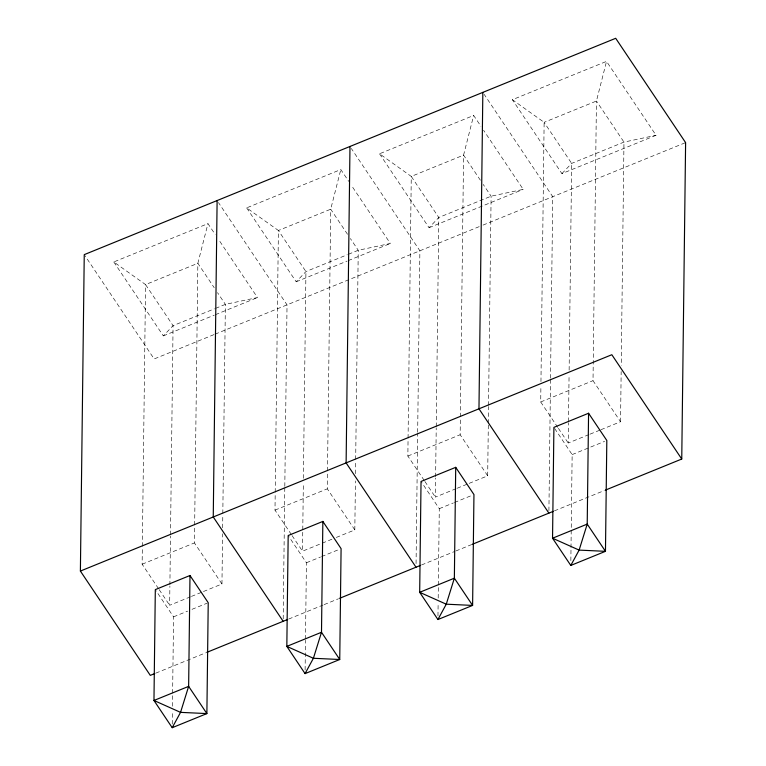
<?xml version="1.0" encoding="UTF-8"?>
<svg xmlns="http://www.w3.org/2000/svg" width="766" height="766" viewBox="0 0 766 766"><rect width="100%" height="100%" fill="white"/><g stroke="black" fill="none" stroke-linecap="round" stroke-linejoin="round"><path stroke-width="0.57" stroke-dasharray="3.83 2.87" d="M158.514 588.661L142.131 564.216L142.332 547.479M142.352 546.292L145.55 284.588L113.789 261.953L207.95 223.634L215.217 234.473M190.361 596.858L169.65 605.284L169.889 586.162M169.899 584.965L170.502 535.97M170.512 534.783L173.068 325.655L145.55 284.588L197.848 263.293L207.95 223.634M172.245 724.129L172.407 711.011M172.465 706.242L172.609 694.322M172.628 693.134L173.556 616.85L155.967 590.596M203.43 591.534L221.958 583.989L194.44 542.922L194.641 526.194M194.66 524.997L197.848 263.293L214.231 287.738M221.958 583.989L222.571 533.797M222.647 527.822L222.81 514.675M222.82 513.488L225.376 304.361L217.515 292.631M291.377 534.572L274.994 510.127L275.195 493.4M275.205 492.203L278.403 230.499L246.652 207.873L340.813 169.545L348.731 181.37M283.19 618.909L284.789 487.559M284.808 486.362L287.03 304.868L218.444 202.54M331.937 539.216L302.513 551.194L302.762 530.886M302.781 529.689L303.346 483.087M303.403 478.3L305.931 271.566L278.403 230.499L330.711 209.204L340.813 169.545M305.107 670.039L305.471 640.242M305.49 639.045L306.419 562.761L288.179 535.539M336.293 537.445L354.821 529.909L327.302 488.832L327.503 472.105M327.513 470.908L330.711 209.204L347.754 234.626M354.821 529.909L355.424 480.914M355.51 473.742L355.663 460.596M355.683 459.399L358.239 250.271L350.378 238.542M424.24 480.493L407.857 456.048L408.058 439.311M408.067 438.123L411.265 176.419L379.515 153.784L473.666 115.455L480.933 126.304M416.062 563.623L417.652 433.479M417.671 432.283L419.883 250.788L351.307 148.46M456.076 488.689L435.375 497.115L435.605 477.994M435.624 476.797L436.218 427.801M436.237 426.605L438.794 217.487L411.265 176.419L463.574 155.125L473.666 115.455M437.97 615.95L438.133 602.842M438.19 598.074L438.334 586.153M438.353 584.965L439.282 508.672L421.041 481.45M469.156 483.365L487.683 475.82L460.155 434.753L460.366 418.016M460.376 416.828L463.574 155.125L480.617 180.546M487.683 475.82L488.315 424.431M488.325 423.244L488.526 406.507M488.545 405.319L491.102 196.192L483.231 184.453M557.753 427.38L540.71 401.959L540.901 386.428M540.959 381.64L544.128 122.33L512.377 99.704L606.528 61.376L656.069 135.295L561.918 173.623L512.377 99.704M548.916 510.731L550.515 379.39M550.534 378.193L552.746 196.699L484.169 94.371M588.939 434.6L568.238 443.026L568.487 422.717M568.496 421.52L569.071 374.909M569.128 370.131L571.656 163.397L544.128 122.33L596.436 101.035L606.528 61.376M570.852 560.674L570.996 548.753M571.005 547.566L572.145 454.592L553.904 427.371M600.927 429.716L620.546 421.731L593.018 380.664L596.436 101.035L623.964 142.103L621.236 365.574M620.546 421.731L621.159 371.548M113.789 261.953L163.33 335.881L173.068 325.655L214.48 308.794M246.652 207.873L296.193 281.792L305.931 271.566L347.343 254.714M379.515 153.784L429.056 227.713L438.794 217.487L491.102 196.192L523.216 189.384L483.576 130.249M561.918 173.623L571.656 163.397L623.964 142.103L656.069 135.295M215.572 308.353L225.376 304.361L257.491 297.553L218.511 239.404M348.434 254.264L358.239 250.271L390.354 243.473L351.374 185.315M163.33 335.881L214.289 315.142M215.399 314.692L257.491 297.553M296.193 281.792L347.151 261.053M348.262 260.603L390.354 243.473M429.056 227.713L523.216 189.384M213.953 334.618L154.167 358.957L84.921 255.633M215.054 334.168L481.891 225.549M483.001 225.099L685.608 142.62M142.131 564.216L194.44 542.922M274.994 510.127L327.302 488.832M407.857 456.048L460.155 434.753M540.71 401.959L593.018 380.664M191.443 596.408L202.348 591.974M457.168 488.239L468.064 483.806M590.031 434.159L599.835 430.166M173.556 616.85L187.641 611.115M191.979 609.343L207.146 603.177M306.419 562.761L320.504 557.026M321.586 556.585L338.926 549.528M439.282 508.672L453.367 502.946M454.449 502.496L471.789 495.439M572.145 454.592L604.652 441.36M155.833 673.123L205.652 652.843M288.696 619.043L323.022 605.063M324.123 604.613L338.515 598.753M421.559 564.954L454.774 551.434M455.875 550.984L472.488 544.224M554.421 510.865L604.24 490.585M558.404 428.357L568.238 443.026M424.891 481.469L435.375 497.115M292.028 535.549L302.513 551.194M159.165 589.638L169.65 605.284"/><path stroke-width="1.15" d="M154.722 673.573L150.299 675.382L80.392 571.063L84.25 254.638L615.701 38.3L685.608 142.62L681.75 459.035L605.351 490.135M189.987 575.505L188.637 686.365L180.546 712.361L172.206 727.7L153.966 700.478L155.316 589.619L189.987 575.505L208.228 602.727L206.877 713.586L172.206 727.7M217.113 200.558L213.254 516.973L283.161 621.293M322.85 521.426L321.5 632.276L313.399 658.281L305.069 673.611L286.829 646.389L288.179 535.539L322.85 521.426L341.09 548.648L339.74 659.497L305.069 673.611M349.976 146.469L346.117 462.894L416.024 567.204M455.713 467.337L454.362 578.196L446.262 604.192L437.932 619.531L419.682 592.31L421.041 481.45L455.713 467.337L473.953 494.558L472.603 605.418L437.932 619.531M482.839 92.389L478.97 408.805L548.887 513.124M588.575 413.257L587.216 524.107L579.125 550.103L570.794 565.442L552.545 538.22L553.904 427.371L588.575 413.257L606.816 440.479L605.466 551.328L570.794 565.442M80.392 571.063L611.833 354.725L681.75 459.035M206.763 652.393L287.585 619.493M339.625 598.303L420.448 565.404M472.488 544.224L553.311 511.324M188.637 686.365L153.966 700.478L180.546 712.361L206.877 713.586L188.637 686.365M321.5 632.276L286.829 646.389L313.399 658.281L339.74 659.497L321.5 632.276M454.362 578.196L419.682 592.31L446.262 604.192L472.603 605.418L454.362 578.196M587.216 524.107L552.545 538.22L579.125 550.103L605.466 551.328L587.216 524.107"/></g></svg>
